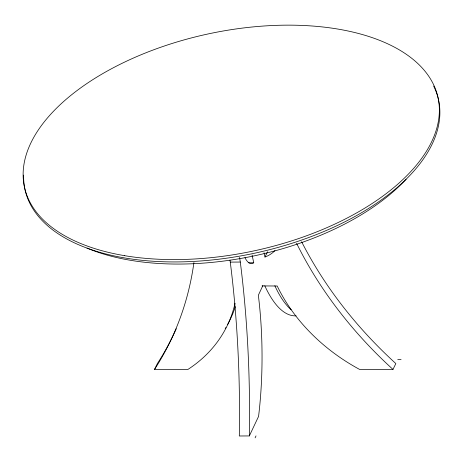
<?xml version="1.0" encoding="UTF-8"?>
<svg xmlns="http://www.w3.org/2000/svg" width="463" height="463" viewBox="0 0 463 463"><rect width="100%" height="100%" fill="white"/><g stroke="black" fill="none" stroke-linecap="round" stroke-linejoin="round"><path stroke-width="0.69" d="M262.897 285.486L258.348 295.249A168.405 53.5 89.7 0 1 258.574 416.399L249.337 435.932L239.307 435.99A403.493 128.182 89.7 0 0 230.273 262.104L229.966 260.102M255.101 437.853L256.027 435.897M235.071 303.196A166.842 131.382 26 0 1 187.856 369.474L154.503 369.48L157.356 363.617A417.892 329.071 26 0 0 176.293 328.713M264.049 252.792L264.963 257.029L267.533 251.756M262.075 285.92L277.215 286.007A168.405 132.615 26 0 0 359.629 369.433L392.983 369.428L395.842 363.565A403.493 317.734 26 0 1 301.616 241.761M230.273 262.104L240.303 262.052A403.493 128.182 89.7 0 1 249.337 435.932M248.724 262.793L253.741 262.764L252.063 254.991M397.746 359.658L401.08 359.658M239.585 257.387L240.303 262.052M433.64 86.066A211.579 110.865 -12.2 0 1 255.541 253.001A211.579 110.865 -12.2 0 1 23.659 175.101M406.12 179.222A203.755 106.762 -12.2 0 1 86.98 248.075M296.089 315.841A166.842 53.002 89.7 0 1 264.801 285.793M291.198 309.788A166.842 53.002 89.7 0 1 274.837 285.74M253.741 262.764A35.975 11.43 89.7 0 1 244.968 257.642M193.922 262.579A417.892 329.071 26 0 1 154.503 369.48M274.941 250.593A35.975 28.33 26 0 1 264.963 257.029M392.983 369.428A403.493 317.734 26 0 1 296.569 243.266M235.337 306.726A166.842 131.382 26 0 1 227.64 324.482M225.921 327.486A166.842 131.382 26 0 1 225.203 328.672M124.252 255.611A211.579 110.865 -12.2 0 0 439.341 111.988A211.579 110.865 -12.2 0 0 130.144 59.513A211.579 110.865 -12.2 0 0 124.252 255.611"/></g></svg>
